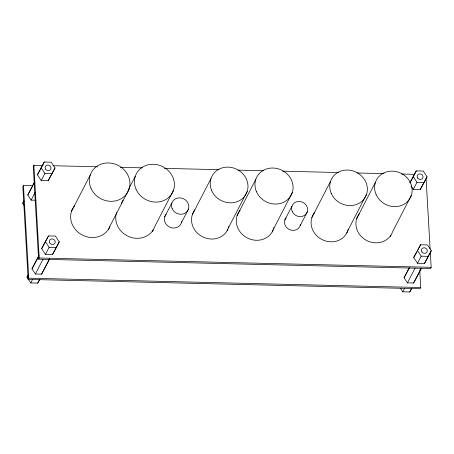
<?xml version="1.0" encoding="UTF-8"?>
<svg xmlns="http://www.w3.org/2000/svg" width="454" height="454" viewBox="0 0 454 454"><rect width="100%" height="100%" fill="white"/><g stroke="black" fill="none" stroke-linecap="round" stroke-linejoin="round"><path stroke-width="0.68" d="M32.66 185.697L23.449 185.476L22.831 186.673L28.159 279.397L420.12 288.733L420.739 287.535L419.763 270.544M43.09 165.489L33.88 165.267L33.261 166.465L38.59 259.189L430.551 268.524L431.169 267.327L430.273 251.754M24.221 205.588L22.7 203.279L23.926 200.906M37.415 174.762L44.237 162.033L51.194 162.197L55.002 167.98L48.181 180.709L41.223 180.544L37.415 174.762L40.571 169.143M40.877 168.548L44.237 162.033M35.951 200.242L31.144 200.129L27.762 194.987L34.408 182.111M30.878 189.38L32.461 186.316M33.097 185.09L34.362 182.633M41.223 180.544L44.895 173.434L41.087 167.651M31.144 200.129L35.259 192.156M48.181 180.709L55.002 167.98M39.918 279.176L37.71 283.109L30.753 282.944L26.945 277.161L28.171 274.789M41.666 248.644L48.487 235.915L55.439 236.08L59.247 241.868L55.581 248.974L52.426 254.592L45.468 254.427L41.666 248.644L48.487 235.915M49.753 258.74L41.575 274.159L35.389 274.012L32.007 268.87L38.97 255.381M38.925 255.903L32.007 268.87M28.159 279.397L28.778 278.2L23.449 185.476M38.59 259.189L39.209 257.991L33.88 165.267M30.753 282.944L32.586 279.386M35.389 274.012L42.988 259.291M45.468 254.427L49.14 247.317L45.332 241.534M71.505 211.337L90.198 175.113M41.575 274.159L49.486 258.825M37.71 283.109L39.543 279.556M52.426 254.592L59.247 241.868M121.422 203.137L123.034 200.01M128.193 190.022L135.286 176.277M129.067 189.142L110.367 225.366A20.697 18.773 27.3 0 1 81.754 234.729A20.697 18.773 27.3 0 1 74.694 205.645M173.581 190.107L154.888 226.33A20.396 18.501 27.3 0 1 129.923 237.022A20.396 18.501 27.3 0 1 116.587 212.5M164.728 216.83L171.833 203.063M181.367 222.84L188.472 209.067M192.331 214.668L211.025 178.445M228.481 227.721L247.18 191.497M237.079 215.673L255.778 179.449M273.586 228.856L292.285 192.632M284.817 220.014L291.922 206.247M300.23 225.581L307.335 211.808M311.881 217.54L330.574 181.316M347.872 230.536L366.571 194.318M356.713 218.618L375.407 182.394M409.775 183.024L416.29 170.891L423.247 171.056L427.055 176.839L420.234 189.568L413.276 189.403L410.989 185.936M412.618 178.002L416.29 170.891M413.276 189.403L416.948 182.292L413.14 176.51M411.341 195.373L392.648 231.597A19.136 17.36 27.3 0 1 366.509 240.421A19.136 17.36 27.3 0 1 359.239 213.879M420.234 189.568L427.055 176.839M413.713 257.503L420.535 244.774L427.492 244.939L431.3 250.722L424.479 263.451L417.521 263.286L413.713 257.503L416.868 251.885M418.089 249.513L420.535 244.774M421.488 268.212L413.628 283.018L407.442 282.87L404.06 277.729L409.122 267.917M407.176 272.122L409.394 267.832M411.653 288.596L409.763 291.967L402.806 291.803L404.639 288.245M407.442 282.87L415.041 268.149M417.521 263.286L421.193 256.175L417.385 250.392M413.628 283.018L421.221 268.297M409.763 291.967L411.596 288.415M424.479 263.451L431.3 250.722M22.7 203.279L23.96 201.031M27.762 194.987L30.56 189.993M26.945 277.161L27.893 275.476M410.098 182.497L412.306 178.564M404.06 277.729L406.858 272.735M53.016 165.727L97.667 166.788M120.35 167.327L142.323 167.849M164.297 168.372L218.873 169.671M238.01 170.131L263.524 170.738M282.666 171.192L338.661 172.526M357.088 172.963L384.022 173.604M401.745 174.03L414.502 174.33M44.895 173.434L51.852 173.604M416.948 182.292L423.905 182.457M49.14 247.317L56.097 247.487M421.193 256.175L428.15 256.345M39.209 257.991L431.169 267.327M28.778 278.2L420.739 287.535M400.519 288.33L402.806 291.803M426.085 178.848L430.114 248.923M227.863 228.918A19.255 17.462 27.3 0 1 227.108 230.797M153.276 229.906A20.396 18.501 27.3 0 1 152.289 231.591M273.955 227.545A19.443 17.632 27.3 0 1 247.368 237.998A19.443 17.632 27.3 0 1 240.075 210.333M348.241 229.247A19.17 17.388 27.3 0 1 322.022 239.553A19.17 17.388 27.3 0 1 314.832 212.273M300.514 224.31A8.206 7.446 27.3 0 1 289.521 229.611A8.206 7.446 27.3 0 1 286.082 217.761M228.85 226.427A19.255 17.462 27.3 0 1 202.847 236.943A19.255 17.462 27.3 0 1 194.874 209.901M181.679 221.467A8.859 8.036 27.3 0 1 169.802 227.193A8.859 8.036 27.3 0 1 166.09 214.396M272.968 230.053A19.443 17.632 27.3 0 1 272.207 231.949M109.749 226.563A20.697 18.773 27.3 0 1 108.432 229.559M347.259 231.739A19.17 17.388 27.3 0 1 346.782 232.987M390.973 235.263A19.136 17.36 27.3 0 1 390.281 236.432M417.629 178.008A3.002 2.724 27.3 0 0 422.725 178.127A3.002 2.724 27.3 0 0 419.939 173.893A3.002 2.724 27.3 0 0 417.629 178.008M421.88 251.891A3.002 2.724 27.3 0 0 426.97 252.01A3.002 2.724 27.3 0 0 424.184 247.776A3.002 2.724 27.3 0 0 421.88 251.891M45.576 169.149A3.002 2.724 27.3 0 0 50.672 169.268A3.002 2.724 27.3 0 0 47.886 165.035A3.002 2.724 27.3 0 0 45.576 169.149M49.826 243.032A3.002 2.724 27.3 0 0 54.917 243.151A3.002 2.724 27.3 0 0 52.131 238.917A3.002 2.724 27.3 0 0 49.826 243.032M376.105 194.533A19.136 17.36 27.3 0 0 408.396 200.628A19.136 17.36 27.3 0 0 395.627 171.487A19.136 17.36 27.3 0 0 376.105 194.533M331.272 193.472A19.17 17.388 27.3 0 0 363.614 199.584A19.17 17.388 27.3 0 0 350.829 170.392A19.17 17.388 27.3 0 0 331.272 193.472M256.487 191.781A19.443 17.632 27.3 0 0 289.283 197.972A19.443 17.632 27.3 0 0 276.316 168.372A19.443 17.632 27.3 0 0 256.487 191.781M211.729 190.657A19.255 17.462 27.3 0 0 244.212 196.792A19.255 17.462 27.3 0 0 231.37 167.469A19.255 17.462 27.3 0 0 211.729 190.657M136.03 189.216A20.396 18.501 27.3 0 0 170.443 195.714A20.396 18.501 27.3 0 0 156.834 164.654A20.396 18.501 27.3 0 0 136.03 189.216M90.953 188.234A20.697 18.773 27.3 0 0 125.877 194.834A20.697 18.773 27.3 0 0 112.07 163.315A20.697 18.773 27.3 0 0 90.953 188.234M292.223 211.451A8.206 7.446 27.3 0 0 306.07 214.067A8.206 7.446 27.3 0 0 300.593 201.57A8.206 7.446 27.3 0 0 292.223 211.451M172.157 208.681A8.859 8.036 27.3 0 0 187.105 211.502A8.859 8.036 27.3 0 0 181.197 198.012A8.859 8.036 27.3 0 0 172.157 208.681"/></g></svg>
